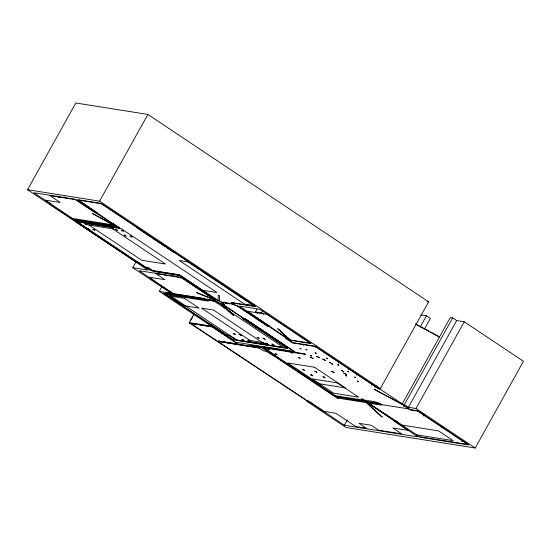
<?xml version="1.0" encoding="UTF-8"?>
<svg xmlns="http://www.w3.org/2000/svg" width="551" height="551" viewBox="0 0 551 551"><rect width="100%" height="100%" fill="white"/><g stroke="black" fill="none" stroke-linecap="round" stroke-linejoin="round"><path stroke-width="0.83" d="M113.85 223.059L113.003 224.836L92.354 213.444L113.678 224.994L72.346 218.423L33.825 192.705L75.15 199.276L95.247 212.686L97.582 213.058L77.491 199.648L101.212 203.415L255.926 306.693L231.255 302.774L235.194 305.406L237.178 305.715L267.269 325.806L269.604 326.178L239.513 306.087L259.858 309.325L311.17 343.576L290.818 340.339L288.187 338.583L277.601 328.713L278.744 329.181L289.323 339.051L285.845 338.211L292.423 342.598L315.11 346.2L378.014 388.193L380.348 388.565L428.616 301.845L147.882 114.436L75.818 102.982L27.55 189.709L147.937 270.073L132.777 267.662L136.104 261.684M219.353 300.88L219.629 295.818L218.313 295.116L218.044 300.178L219.353 300.88L217.92 300.653L179.66 275.114L150.271 270.445L76.293 221.054L119.953 227.99L115.359 224.925L113.017 224.553M402.051 404.241L374.108 389.213L402.051 404.241L410.02 409.558L417.548 410.757L468.853 445.008L420.365 437.301L395.825 420.923L393.49 420.551L418.03 436.929L344.354 425.22L308.987 401.61L306.652 401.238L345.959 427.48L475.182 448.018L523.45 361.291L464.266 321.784L456.683 320.579L452.653 317.886L450.319 317.521L402.051 404.241L404.386 404.613L408.415 407.299L415.991 408.505L475.182 448.018M27.55 189.709L99.607 201.156L147.882 114.436M135.939 261.856L75.205 221.316L121.192 228.624L216.977 292.56L201.645 290.129L180.115 275.755L154.018 271.574L148.915 268.53L145.244 267.414L138.687 263.075L135.939 261.856L136.297 261.215M136.118 261.966L136.476 261.326M224.126 302.017L223.293 303.511L221.86 303.284L224.684 305.171L221.206 304.331L232.598 314.952L233.734 315.42C227.804 308.877 221.047 303.766 213.63 299.475L196.645 292.512L197.286 293.111L215.586 300.281L181.258 277.373L139.107 270.672L173.427 293.587L204.338 298.497L208.271 301.121L165.582 294.337L233.872 339.933L287.815 348.501L242.344 318.147L244.678 318.519L294.089 351.504L261.332 346.297L335.318 395.687L362.778 400.054L361.263 399.041C367.958 401.755 376.312 400.219 382.139 405.13L366.498 402.822L381.216 416.549L382.36 417.017L366.718 402.678L336.923 397.946L258.998 345.925L235.477 342.192L159.308 291.341L161.801 286.851M189.165 322.576L212.576 326.295L213.65 327.012L190.24 323.292L189.165 322.576L193.993 313.905M190.598 320.716L192.609 317.107M193.415 315.661L194.221 314.215M225.517 303.677L226.351 302.182M233.872 339.933L234.705 338.438M257.489 313.292L255.444 311.921L257.062 309.015M255.444 311.921L261.587 312.899L262.799 310.716M259.287 347.991L258.212 347.275L218.32 340.938L219.394 341.654L259.287 347.991L260.12 346.489M303.222 345.381L304.042 343.907M315.379 347.419L316.198 345.938M322.535 351.827L323.354 350.353M338.472 363.171L339.299 361.697M348.39 369.79L349.217 368.316M356.69 375.176L357.509 373.702M344.354 425.22L347.268 419.993M371.505 385.204L372.338 383.71M375.341 387.25L376.181 385.748M420.227 326.991L426.467 315.778L430.407 318.409L424.587 328.878M404.386 404.613L452.653 317.886M403.731 406.714L404.565 405.219M408.415 407.299L456.683 320.579M415.991 408.505L464.266 321.784M423.499 416.046L424.318 414.579M427.059 301.597L428.616 301.845M420.744 314.869L426.467 315.778M159.308 291.341L171.037 293.201L132.777 267.662M220.923 301.934L233.383 303.911L231.241 302.478L255.017 306.26L101.446 203.739L78.394 200.082L119.409 228.107L116.977 226.716L73.779 219.856L136.772 261.904L137.998 262.104L145.526 267.125L148.226 267.559L152.689 270.534L179.426 274.784L217.686 300.329L218.781 300.502L223.858 303.89L222.762 303.718L224.601 304.944L223.334 304.744L244.348 318.767L245.615 318.974L294.999 351.937L262.242 346.731L275.72 355.732L274.453 355.533L335.958 396.589L365.292 401.252L361.807 398.924L362.276 399L365.761 401.328L380.011 403.587L380.796 404.117L366.546 401.851L397.829 422.3M221.709 302.458L234.168 304.441L237.405 306.046L267.524 326.151L268.798 326.35L287.009 338.507L285.735 338.307L292.657 342.922L315.337 346.531L379.522 389.371L380.789 389.571L404.606 405.474L403.332 405.267L410.254 409.889L417.83 411.094L467.737 444.409L419.456 436.736M190.687 323.471L212.073 326.867L237.922 344.12L219.394 341.179L220.186 341.703L258.908 347.86L263.44 350.884L266.76 351.414L272.449 355.209L273.985 355.457L338.252 398.359L338.713 398.428L336.744 397.113L366.078 401.775L408.133 430.393L392.822 427.962L401.665 433.864L378.613 430.2L371.167 425.234L358.97 423.292L366.408 428.258L355.767 426.57L335.896 413.298L324.105 411.432L308.526 401.025L307.031 400.791M271.795 354.465L274.129 354.837M328.947 392.622L331.289 392.994M408.842 408.945L367.386 402.361L396.975 422.162M441.372 427.576L444.547 428.079M401.989 425.076L438.575 430.889L453.225 440.669L416.646 434.856M461.215 440.89L464.424 441.399M415.426 323.795L439.574 337.074L430.517 332.198M416.163 324.484L429.002 331.385M99.607 201.156L380.348 388.565M137.943 228.238L173.689 252.096M138.019 228.472L140.147 229.891M141.573 230.841L145.12 233.211M146.538 234.154L150.086 236.524M151.504 237.474L155.051 239.843M156.47 240.787L160.024 243.156M161.443 244.107L164.99 246.476M166.409 247.42L169.956 249.789M171.375 250.739L173.503 252.158M261.587 312.899L263.633 314.263M112.762 228.858L165.445 264.025L141.724 260.258L89.042 225.09M64.019 196.776L66.781 198.622M214.463 300.474L216.605 301.907M179.364 277.132L180.783 278.076M57.022 196.018L59.095 197.396M173.579 275.851L174.998 276.795M262.083 342.405L213.623 310.055L201.597 308.147L250.058 340.497M173 293.876L165.899 292.733L236.613 339.939L283.393 347.371L212.679 300.164L173 293.876M190.019 322.982L189.392 322.886L308.181 401.507L190.019 322.982M75.384 199.6L49.838 195.543L60.259 202.499L45.306 200.123L51.174 204.035L49.748 203.808L72.994 219.326L116.185 226.192L75.384 199.6M111.839 227.563L85.446 223.369L87.705 224.877L114.098 229.071L111.839 227.563M78.821 222.604L77.987 222.466L80.232 223.541L78.821 222.604M84.833 223.554L84 223.424L86.245 224.498L84.833 223.554M116.103 229.388L115.269 229.257L117.508 230.325L116.103 229.388M122.115 230.346L121.282 230.215L123.52 231.282L122.115 230.346M87.561 228.438L86.727 228.3L88.973 229.374L87.561 228.438M93.574 229.388L92.74 229.257L94.986 230.332L93.574 229.388M124.836 235.215L123.996 235.084L126.241 236.159L124.836 235.215M130.849 236.172L130.008 236.042L132.254 237.116L130.849 236.172M187.912 261.883L179.227 260.506L244.589 304.138L253.274 305.523L187.912 261.883M181.493 277.697L155.74 273.606L164.852 279.681L149.225 277.201L152.11 279.13L150.74 278.909L174.068 294.489L215.73 301.108L213.588 299.675L214.676 299.847L181.493 277.697M174.336 294.93L163.068 293.139L208.994 323.795L210.268 323.995L226.64 334.925L229.285 335.345L236.289 340.022L286.913 348.067L242.605 318.492L243.879 318.698L222.866 304.669L218.664 303.064L216.522 301.631L174.86 295.012L176.871 296.355L174.336 294.93M184.427 298.339L169.061 295.894L183.703 305.674L199.076 308.119L184.427 298.339M267.187 314.38L247.509 311.253L287.477 338.583L288.745 338.782L290.584 340.015L310.261 343.142L267.187 314.38M233.913 333.63L233.08 333.5L235.325 334.567L233.913 333.63M239.926 334.588L239.093 334.45L241.338 335.525L239.926 334.588M257.799 337.426L256.966 337.295L259.211 338.369L257.799 337.426M263.819 338.383L262.979 338.245L265.224 339.32L263.819 338.383M263.419 342.619L248.721 340.284L250.967 341.785L265.665 344.12L263.419 342.619M242.654 339.464L241.813 339.326L244.059 340.401L242.654 339.464M248.666 340.415L247.826 340.284L250.071 341.358L248.666 340.415M266.539 343.259L265.706 343.128L267.944 344.196L266.539 343.259M272.552 344.217L271.719 344.079L273.964 345.153L272.552 344.217M300.378 348.549L299.909 348.48L301.163 349.079L300.378 348.549M306.26 349.486L305.791 349.41L307.045 350.009L306.26 349.486M304.675 353.77L250.719 345.195L251.848 345.945L305.805 354.52L304.675 353.77M268.082 348.666L267.325 348.549L269.349 349.513L268.082 348.666M291.217 352.344L290.467 352.227L292.485 353.191L291.217 352.344M310.854 355.547L310.385 355.471L311.639 356.07L310.854 355.547M316.735 356.483L316.267 356.407L317.521 357.007L316.735 356.483M311.212 357.296L310.041 357.11L313.182 358.611L311.212 357.296M323.74 359.286L322.569 359.1L325.703 360.602L323.74 359.286M275.831 353.845L275.073 353.721L277.098 354.686L275.831 353.845M298.966 357.516L298.215 357.399L300.233 358.364L298.966 357.516M331.909 363.736L331.44 363.66L332.694 364.259L331.909 363.736M338.121 364.721L337.653 364.652L338.906 365.251L338.121 364.721M341.827 370.355L341.358 370.286L342.612 370.885L341.827 370.355M348.039 371.346L347.571 371.271L348.824 371.87L348.039 371.346M314.435 367.207L287.698 362.957L318.685 383.641L345.422 387.89L314.435 367.207M332.336 371.395L331.165 371.209L334.312 372.717L332.336 371.395M344.864 373.385L343.693 373.199L346.834 374.708L344.864 373.385M303.188 369.432L302.354 369.294L304.6 370.368L303.188 369.432M315.551 371.395L314.717 371.264L316.963 372.338L315.551 371.395M311.363 374.887L310.53 374.749L312.775 375.823L311.363 374.887M323.726 376.85L322.886 376.719L325.131 377.793L323.726 376.85M337.281 382.876L312.203 378.895L333.617 393.187L358.694 397.175L337.281 382.876M315.998 353.17L315.11 352.743L316.226 353.487L315.998 353.17M327.17 358.508L326.282 358.081L327.397 358.832L327.17 358.508M319.015 357.42L318.127 356.993L319.243 357.737L319.015 357.42M330.187 362.758L329.298 362.338L330.414 363.081L330.187 362.758M343.652 371.753L342.763 371.326L343.879 372.07L343.652 371.753M355.457 377.394L354.568 376.967L355.684 377.71L355.457 377.394M346.51 375.768L345.622 375.348L346.737 376.092L346.51 375.768M358.308 381.416L357.42 380.989L358.536 381.733L358.308 381.416"/></g></svg>
